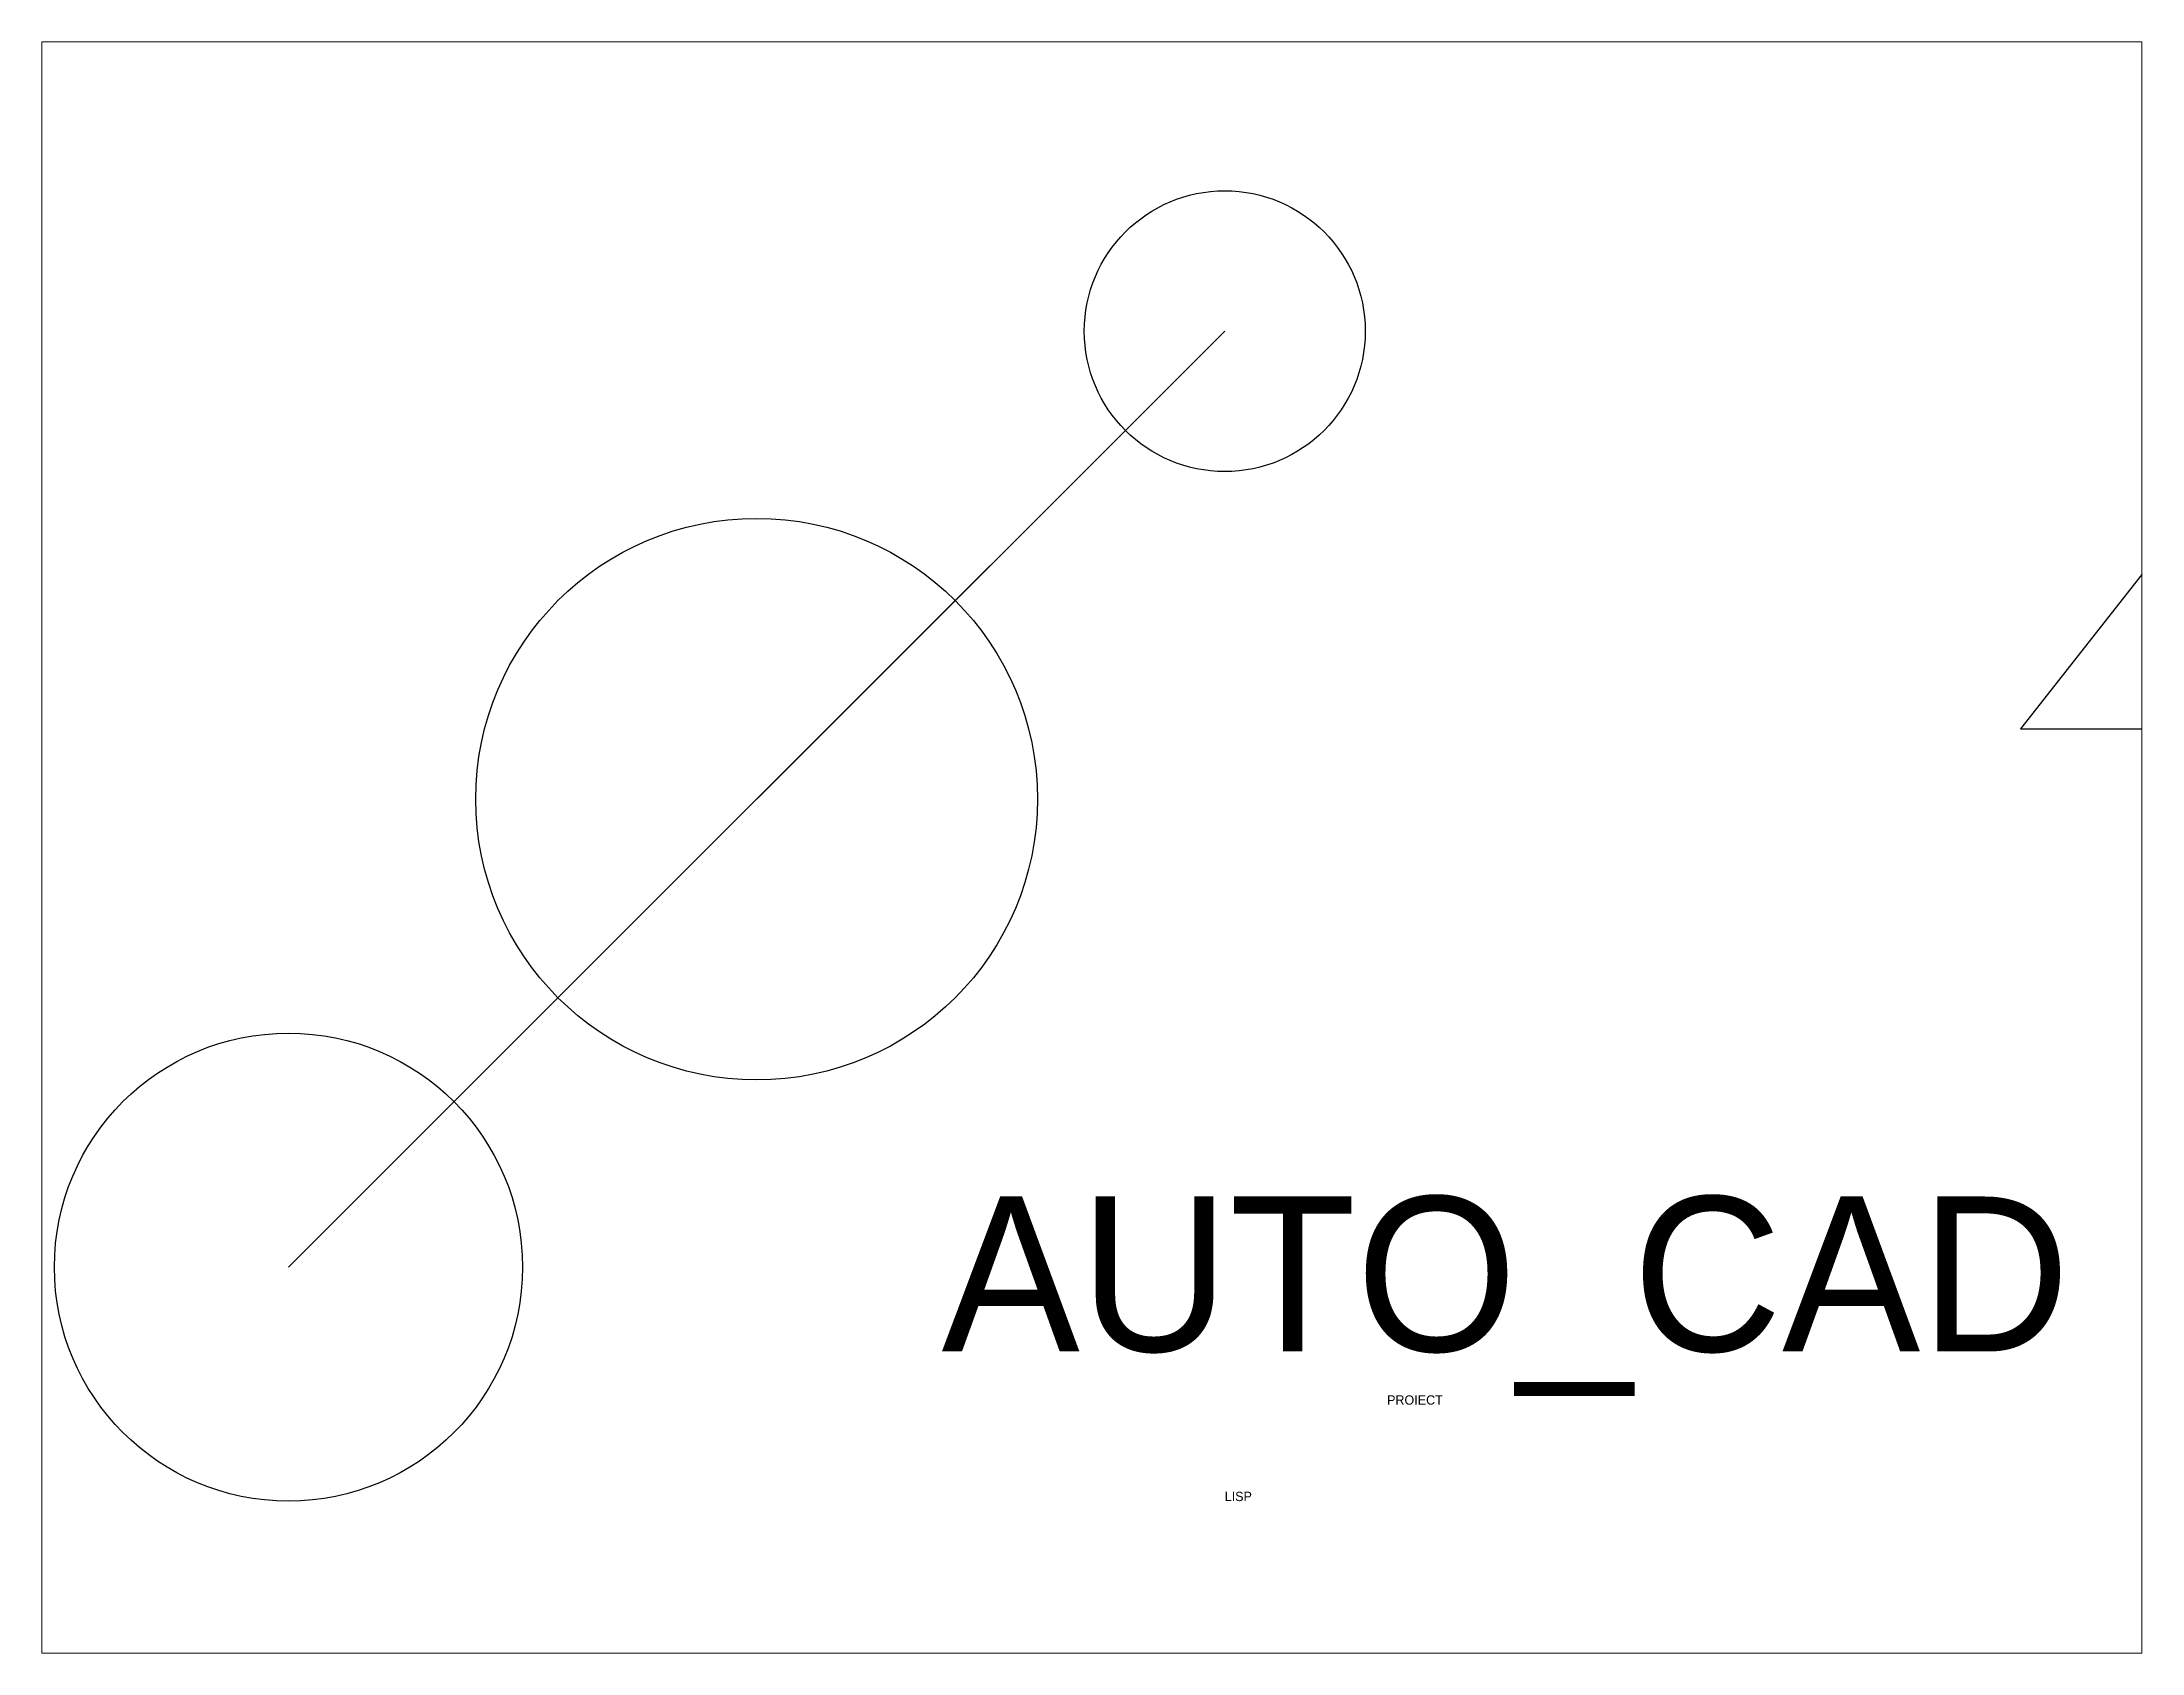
# Paper-space layout 'Layout1' of a CAD drawing. Header units: inches. Extents: x 1.08 to 9.68, y 0.82 to 7.42.
# The model-space entities are those that its viewports show. They can reach past a viewport. Long polylines and large blocks are cut down to what shows.
import ezdxf

# ---------------------------------------------------------------- set-up
doc = ezdxf.new("R2010")
doc.units = ezdxf.units.IN
doc.header["$MEASUREMENT"] = 0

msp = doc.modelspace()

# ---------------------------------------------------------------- linework, layer by layer
for p, q in [((25, 25), (5, 5)), ((15, 15), (25, 25))]:
    msp.add_line(p, q)
msp.add_lwpolyline([(42, 16.5), (59.5, 16.5), (53, 30.5), (42, 16.5)])
for centre, radius in [((25, 25), 3), ((15, 15), 6), ((5, 5), 5)]:
    msp.add_circle(centre, radius)

# ---------------------------------------------------------------- texts
for s, height, p in [('AUTO_CAD', 3.3101, (18.951, 3.199)), ('PROIECT', 0.2, (28.468, 2.06)), ('LISP', 0.2, (25, 0))]:
    msp.add_text(s, height=height).set_placement(p)

psp = doc.layouts.get("Layout1")

# ---------------------------------------------------------------- viewports
at = {"layer": '0'}
psp.add_viewport(center=(5.375, 4.125), size=(8.6, 6.6), view_center_point=(22.1643, 13.9667), view_height=34.426266, dxfattribs=at)

doc.saveas('drawing.dxf')
